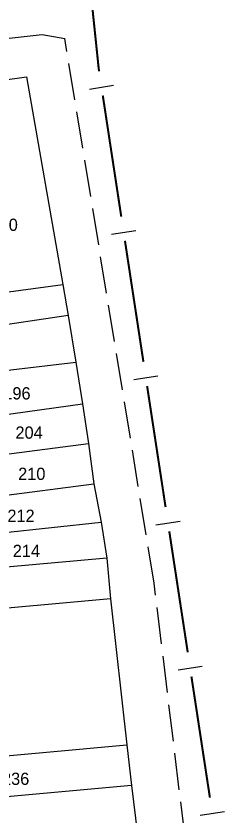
# Model space of a CAD drawing. Extents: x 203851 to 204958, y 4839055 to 4839989.
# Drawn here: x 204739 to 204765, y 4839582.5 to 4839680.5 of the extents above; entities that cross this region are included whole.
import ezdxf
from ezdxf.enums import TextEntityAlignment as Align

# ---------------------------------------------------------------- set-up
doc = ezdxf.new("R2010")
doc.units = 0
doc.header["$LTSCALE"] = 1.5
doc.header["$MEASUREMENT"] = 0
doc.linetypes.add('TRACO_11', pattern=[8, 3, -1, 3, -1])
for name, color, linetype in [('CD_MALHA_LOTES', 7, 'CONTINUOUS'), ('LM-LIM-SETORES-BAIRROS', 250, 'CONTINUOUS'), ('RU-QUADRA', 210, 'CONTINUOUS'), ('SV-RUA-PAVIM', 7, 'CONTINUOUS'), ('Th_NmrPort', 1, 'CONTINUOUS')]:
    doc.layers.add(name, color=color, linetype=linetype)

msp = doc.modelspace()

# ---------------------------------------------------------------- linework, layer by layer
at = {"layer": 'CD_MALHA_LOTES', "linetype": 'Continuous', "flags": 128}
for points in [[(204727.49, 4839671.22), (204740.32, 4839673)], [(204740.32, 4839673), (204744.77, 4839647.57)], [(204734.39, 4839646.21), (204744.77, 4839647.57)], [(204744.77, 4839647.57), (204745.43, 4839643.8)], [(204745.43, 4839643.8), (204734.95, 4839642.25)], [(204745.43, 4839643.8), (204746.35, 4839638.05)], [(204722.72, 4839635.28), (204746.35, 4839638.05)], [(204746.35, 4839638.05), (204747.16, 4839632.96)], [(204723.38, 4839629.64), (204747.16, 4839632.96)], [(204747.16, 4839632.96), (204747.93, 4839628.12)], [(204723.93, 4839624.98), (204747.93, 4839628.12)], [(204747.93, 4839628.12), (204748.58, 4839623.17)], [(204724.54, 4839620.05), (204748.58, 4839623.17)], [(204748.58, 4839623.17), (204749.47, 4839618.45)], [(204725.05, 4839615.87), (204749.47, 4839618.45)], [(204749.47, 4839618.45), (204750.17, 4839614.05)], [(204750.17, 4839614.05), (204725.49, 4839611.83)], [(204750.17, 4839614.05), (204750.62, 4839609.07)], [(204750.62, 4839609.07), (204713.12, 4839605.7)], [(204750.62, 4839609.07), (204752.63, 4839591.19)], [(204720.76, 4839588.29), (204752.63, 4839591.19)], [(204752.63, 4839591.19), (204753.21, 4839586.22)], [(204753.21, 4839586.22), (204721.21, 4839583.31)], [(204753.21, 4839586.22), (204753.91, 4839580.21)]]:
    msp.add_lwpolyline(points, dxfattribs=at)
at = {"layer": 'LM-LIM-SETORES-BAIRROS', "const_width": 0.25}
for points in [[(204749.17, 4839673.97), (204748.162, 4839683.636)], [(204749.213, 4839673.692), (204749.17, 4839673.97)], [(204751.933, 4839655.899), (204749.666, 4839670.726)], [(204754.653, 4839638.105), (204752.386, 4839652.933)], [(204757.373, 4839620.312), (204755.106, 4839635.14)], [(204760.094, 4839602.519), (204757.827, 4839617.346)], [(204762.814, 4839584.725), (204760.547, 4839599.553)]]:
    msp.add_lwpolyline(points, dxfattribs=at)
at = {"layer": 'LM-LIM-SETORES-BAIRROS'}
for points in [[(204750.998, 4839671.941), (204748.032, 4839671.488)], [(204753.718, 4839654.148), (204750.752, 4839653.695)], [(204756.438, 4839636.355), (204753.473, 4839635.902)], [(204759.158, 4839618.562), (204756.193, 4839618.108)], [(204761.879, 4839600.768), (204758.913, 4839600.315)], [(204764.599, 4839582.975), (204761.633, 4839582.522)]]:
    msp.add_lwpolyline(points, dxfattribs=at)
at = {"layer": 'RU-QUADRA', "linetype": 'Continuous', "flags": 128}
msp.add_lwpolyline([(204727.49, 4839671.22), (204740.32, 4839673), (204744.77, 4839647.57), (204745.43, 4839643.8), (204746.35, 4839638.05), (204747.16, 4839632.96), (204747.93, 4839628.12), (204748.58, 4839623.17), (204749.47, 4839618.45), (204750.17, 4839614.05), (204750.62, 4839609.07), (204752.63, 4839591.19), (204753.21, 4839586.22), (204753.91, 4839580.21)], dxfattribs=at)
at = {"layer": 'SV-RUA-PAVIM', "linetype": 'Continuous'}
msp.add_polyline3d([(204674.63, 4839670.7, 9.38), (204742.23, 4839678.19, 8.08), (204745.01, 4839677.72, 8.08)], dxfattribs=at)
at = {"layer": 'SV-RUA-PAVIM', "linetype": 'TRACO_11'}
msp.add_polyline3d([(204765.04, 4839526.65, 6.04), (204760.51, 4839573.77, 6.19), (204755.97, 4839611.01, 7.85), (204745.01, 4839677.72, 8.01)], dxfattribs=at)

# ---------------------------------------------------------------- texts
at = {"layer": 'Th_NmrPort', "color": 1}
for s, p in [('190', (204735.89, 4839654.897)), ('196', (204737.455, 4839634.248)), ('204', (204738.945, 4839629.438)), ('210', (204739.275, 4839624.388)), ('212', (204737.955, 4839619.248)), ('214', (204738.615, 4839614.948)), ('236', (204737.295, 4839587.028))]:
    msp.add_text(s, height=1.5, dxfattribs=at).set_placement(p, align=Align.MIDDLE_LEFT)

doc.saveas('drawing.dxf')
